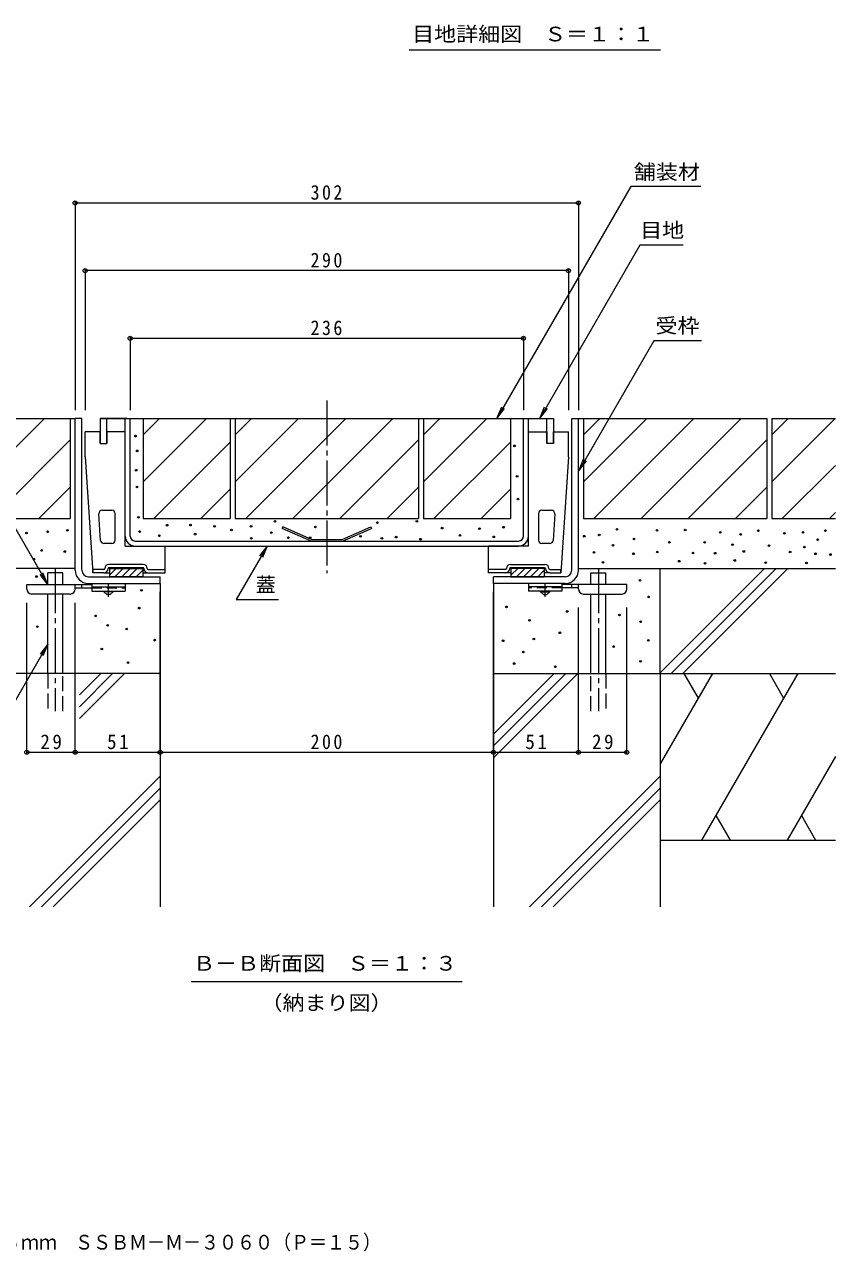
# Model space of a CAD drawing. Units: millimetres at full size, sheet at 1:3. Extents: x -1082 to 1176, y -817 to 815.
# Drawn here: x 541 to 1028, y -803 to -67 of the extents above; entities that cross this region are included whole.
import ezdxf
from ezdxf.enums import TextEntityAlignment as Align

# ---------------------------------------------------------------- set-up
doc = ezdxf.new("R2010")
doc.units = ezdxf.units.MM
doc.header["$LTSCALE"] = 3
doc.header["$PDMODE"] = 32
doc.header["$PDSIZE"] = 2.4
for name, pattern in [('CHAIN1', [8, 5, -1, 1, -1]), ('CHAIN2', [12, 9, -1, 1, -1]), ('DASHED1', [1.8, 1.2, -0.6]), ('DASHED2', [3, 2, -1]), ('DASHED3', [4, 3, -1])]:
    doc.linetypes.add(name, pattern=pattern)
for name, color, linetype, lineweight in [('B-0_芯', 7, 'CHAIN2', 18), ('B-1_躯体', 2, 'Continuous', 18), ('B-2_仕上', 3, 'Continuous', 18), ('B-3_SINBORU2', 4, 'Continuous', 18), ('B-4_その他', 7, 'Continuous', 18), ('B-5_文字', 7, 'Continuous', 18), ('B-6_寸法', 6, 'Continuous', 18), ('B-9_HAISEN2', 4, 'Continuous', 18), ('B-A_HAISEN3', 6, 'Continuous', 18), ('B-E_補助線', 7, 'Continuous', 18), ('F-5_F-5ﾚｲﾔ', 2, 'Continuous', 18)]:
    doc.layers.add(name, color=color, linetype=linetype, lineweight=lineweight)
doc.styles.add('ＭＳ ゴシック', font='')
doc.styles.get('ＭＳ ゴシック').set_extended_font_data('MS Gothic')

msp = doc.modelspace()

# ---------------------------------------------------------------- linework, layer by layer
at = {"layer": 'B-0_芯'}
msp.add_line((722.691, -292.809), (722.691, -396.319), dxfattribs=at)
at = {"layer": 'B-1_躯体'}
for p, q in [((575.691, -303.606), (571.691, -303.606)), ((571.691, -394.607), (571.691, -303.606)), ((575.691, -394.606), (575.691, -303.606)), ((869.691, -303.606), (873.691, -303.606)), ((869.691, -394.606), (869.691, -303.606)), ((873.691, -394.607), (873.691, -303.606)), ((579.691, -398.606), (622.691, -398.606)), ((865.691, -398.606), (822.691, -398.606)), ((822.691, -402.607), (822.691, -398.606)), ((865.691, -402.607), (822.691, -402.607))]:
    msp.add_line(p, q, dxfattribs=at)
msp.add_lwpolyline([(579.691, -402.607), (622.691, -402.607), (622.691, -398.606)], dxfattribs=at)
for centre, radius, start, end in [((579.691, -394.607), 8, 180, 270), ((579.691, -394.606), 4, 180, 270), ((865.691, -394.606), 4, 270, 0), ((865.691, -394.607), 8, 270, 0)]:
    msp.add_arc(centre, radius, start, end, dxfattribs=at)
at = {"layer": 'B-2_仕上'}
for p, q in [((586.691, -303.606), (858.691, -303.606)), ((601.691, -311.606), (601.691, -303.606)), ((604.691, -374.106), (604.691, -303.606)), ((840.691, -374.106), (840.691, -303.606)), ((843.691, -311.606), (843.691, -303.606)), ((713.249, -377.106), (695.938, -369.522)), ((732.132, -377.106), (749.443, -369.522)), ((607.691, -377.106), (837.691, -377.106)), ((607.691, -380.106), (837.691, -380.106)), ((713.459, -376.106), (731.923, -376.106))]:
    msp.add_line(p, q, dxfattribs=at)
at = {"layer": 'B-2_仕上', "linetype": 'DASHED1'}
for p, q in [((601.691, -374.106), (601.691, -311.606)), ((843.691, -374.106), (843.691, -311.606))]:
    msp.add_line(p, q, dxfattribs=at)
at = {"layer": 'B-2_仕上'}
for points in [[(713.459, -376.106), (696.339, -368.606), (695.938, -369.522)], [(731.923, -376.106), (749.042, -368.606), (749.443, -369.522)]]:
    msp.add_lwpolyline(points, dxfattribs=at)
for centre, radius, start, end in [((607.691, -374.106), 6, 180, 270), ((607.691, -374.106), 3, 180, 270), ((837.691, -374.106), 6, 270, 0), ((837.691, -374.106), 3, 270, 0)]:
    msp.add_arc(centre, radius, start, end, dxfattribs=at)
at = {"layer": 'B-3_SINBORU2'}
for p, q in [((602.691, -303.606), (586.691, -303.606)), ((842.691, -303.606), (858.691, -303.606)), ((577.691, -326.606), (577.691, -311.606)), ((590.691, -311.606), (590.691, -318.606)), ((601.691, -311.606), (590.691, -311.606)), ((601.691, -380.106), (601.691, -311.606)), ((843.691, -380.106), (843.691, -311.606)), ((843.691, -311.606), (854.691, -311.606)), ((854.691, -311.606), (854.691, -318.606)), ((867.691, -326.606), (867.691, -311.606)), ((586.691, -318.606), (590.691, -318.606)), ((858.691, -318.606), (854.691, -318.606)), ((577.691, -326.606), (582.191, -396.106)), ((867.691, -326.606), (863.191, -396.106)), ((587.909, -358.606), (593.691, -358.606)), ((595.691, -376.606), (595.691, -360.606)), ((849.691, -360.606), (849.691, -376.606)), ((851.691, -358.606), (857.472, -358.606)), ((586.949, -376.736), (585.913, -360.736)), ((859.468, -360.736), (858.432, -376.736)), ((593.691, -378.606), (588.945, -378.606)), ((601.691, -380.106), (625.691, -380.106)), ((625.691, -396.106), (625.691, -380.106)), ((843.691, -380.106), (819.691, -380.106)), ((856.437, -378.606), (851.691, -378.606)), ((588.941, -394.106), (582.191, -394.106)), ((582.191, -396.106), (582.191, -394.106)), ((588.941, -396.106), (582.191, -396.106)), ((588.941, -396.106), (592.191, -396.106)), ((612.441, -391.106), (591.941, -391.106)), ((612.441, -393.106), (591.941, -393.106)), ((592.191, -393.106), (592.191, -398.606)), ((592.191, -393.206), (612.191, -393.206)), ((592.191, -393.306), (612.191, -393.306)), ((592.191, -393.406), (612.191, -393.406)), ((592.191, -393.506), (612.191, -393.506)), ((592.191, -393.606), (612.191, -393.606)), ((596.234, -393.606), (592.191, -397.65)), ((600.477, -393.606), (595.477, -398.606)), ((604.719, -393.606), (599.719, -398.606)), ((608.962, -393.606), (603.962, -398.606)), ((612.191, -394.62), (608.205, -398.606)), ((612.191, -393.106), (612.191, -398.606)), ((612.191, -396.106), (625.691, -396.106)), ((615.441, -394.106), (625.691, -394.106)), ((829.941, -394.106), (819.691, -394.106)), ((832.941, -391.106), (853.441, -391.106)), ((832.941, -393.106), (853.441, -393.106)), ((833.191, -393.106), (833.191, -398.606)), ((853.191, -393.206), (833.191, -393.206)), ((853.191, -393.306), (833.191, -393.306)), ((853.191, -393.406), (833.191, -393.406)), ((853.191, -393.506), (833.191, -393.506)), ((837.234, -393.606), (833.191, -397.65)), ((853.191, -393.606), (833.191, -393.606)), ((841.477, -393.606), (836.477, -398.606)), ((845.719, -393.606), (840.719, -398.606)), ((849.962, -393.606), (844.962, -398.606)), ((853.191, -394.62), (849.205, -398.606)), ((853.191, -393.106), (853.191, -398.606)), ((856.441, -396.106), (853.191, -396.106)), ((856.441, -394.106), (863.191, -394.106)), ((856.441, -396.106), (863.191, -396.106)), ((863.191, -396.106), (863.191, -394.106)), ((612.191, -398.606), (592.191, -398.606)), ((833.191, -398.606), (853.191, -398.606))]:
    msp.add_line(p, q, dxfattribs=at)
for points in [[(586.691, -318.606), (586.691, -311.606), (577.691, -311.606)], [(858.691, -318.606), (858.691, -311.606), (867.691, -311.606)], [(833.191, -396.106), (819.691, -396.106), (819.691, -380.106)]]:
    msp.add_lwpolyline(points, dxfattribs=at)
for centre, radius, start, end in [((587.909, -360.606), 2, 90, 183.7046), ((593.691, -360.606), 2, 0, 90), ((851.691, -360.606), 2, 90, 180), ((857.472, -360.606), 2, 356.2954, 90), ((588.945, -376.606), 2, 183.7046, 270), ((593.691, -376.606), 2, 270, 0), ((851.691, -376.606), 2, 180, 270), ((856.437, -376.606), 2, 270, 356.2954), ((588.941, -393.606), 2.5, 270, 0), ((588.941, -393.606), 0.5, 270, 0), ((591.941, -393.606), 2.5, 90, 180), ((591.941, -393.606), 0.5, 90, 180), ((612.441, -393.606), 2.5, 0, 90), ((612.441, -393.606), 0.5, 0, 90), ((615.441, -393.606), 2.5, 180, 270), ((615.441, -393.606), 0.5, 180, 270), ((829.941, -393.606), 0.5, 270, 0), ((829.941, -393.606), 2.5, 270, 0), ((832.941, -393.606), 2.5, 90, 180), ((832.941, -393.606), 0.5, 90, 180), ((853.441, -393.606), 2.5, 0, 90), ((853.441, -393.606), 0.5, 0, 90), ((856.441, -393.606), 2.5, 180, 270), ((856.441, -393.606), 0.5, 180, 270)]:
    msp.add_arc(centre, radius, start, end, dxfattribs=at)
at = {"layer": 'B-4_その他'}
for p, q in [((571.691, -173.348), (571.691, -298.606)), ((571.691, -174.248), (873.691, -174.248)), ((873.691, -173.348), (873.691, -298.606)), ((577.691, -213.984), (577.691, -298.606)), ((867.691, -214.884), (577.691, -214.884)), ((867.691, -213.984), (867.691, -298.606)), ((604.691, -254.567), (604.691, -298.606)), ((604.691, -255.467), (840.691, -255.467)), ((840.691, -254.567), (840.691, -298.606)), ((622.691, -504.754), (622.691, -407.607)), ((822.691, -504.754), (822.691, -407.607)), ((542.691, -504.754), (542.691, -414.106)), ((571.691, -504.754), (571.691, -414.106)), ((873.691, -504.754), (873.691, -416.906)), ((902.691, -504.754), (902.691, -416.906)), ((542.691, -503.854), (571.691, -503.854)), ((571.691, -503.854), (622.691, -503.854)), ((622.691, -503.854), (822.691, -503.854)), ((822.691, -503.854), (873.691, -503.854)), ((873.691, -503.854), (902.691, -503.854))]:
    msp.add_line(p, q, dxfattribs=at)
for p in [(571.691, -174.248), (873.691, -174.248), (577.691, -214.884), (867.691, -214.884), (604.691, -255.467), (840.691, -255.467), (542.691, -503.854), (571.691, -503.854), (622.691, -503.854), (822.691, -503.854), (873.691, -503.854), (902.691, -503.854)]:
    msp.add_point(p, dxfattribs=at)
at = {"layer": 'B-5_文字'}
for p, q in [((905.094, -164.402), (824.756, -303.552)), ((947.019, -164.402), (905.094, -164.402)), ((936.52, -199.687), (910.519, -199.687)), ((947.516, -256.934), (918.919, -256.934)), ((824.756, -303.552), (827.626, -296.622)), ((824.756, -303.552), (829.322, -297.601)), ((850.52, -303.608), (855.086, -297.658)), ((873.893, -334.92), (878.458, -328.97)), ((555.232, -403.106), (514.823, -333.116)), ((686.92, -380.106), (668.372, -412.233)), ((686.92, -380.106), (682.355, -386.057)), ((686.92, -380.106), (684.05, -387.035)), ((555.232, -403.106), (550.667, -397.156)), ((555.232, -403.106), (552.362, -396.177)), ((668.372, -412.233), (693.713, -412.233)), ((555.232, -438.992), (514.846, -508.943)), ((555.232, -438.992), (550.667, -444.943)), ((555.232, -438.992), (552.362, -445.922)), ((641.38, -641.465), (803.994, -641.465))]:
    msp.add_line(p, q, dxfattribs=at)
for points in [[(910.519, -199.687), (850.52, -303.608), (853.39, -296.679)], [(918.919, -256.934), (873.893, -334.92), (876.763, -327.991)]]:
    msp.add_lwpolyline(points, dxfattribs=at)
at = {"layer": 'B-6_寸法'}
for p, q in [((571.691, -393.606), (417.491, -393.606)), ((555.232, -403.106), (555.232, -396.106)), ((873.691, -393.606), (1027.891, -393.606)), ((881.149, -396.106), (890.149, -396.106)), ((881.149, -403.106), (881.149, -396.106)), ((890.149, -403.106), (890.149, -396.106)), ((922.691, -456.606), (922.691, -393.606)), ((922.691, -456.169), (985.253, -393.606)), ((929.324, -456.606), (992.324, -393.606)), ((936.395, -456.606), (999.395, -393.606)), ((622.691, -402.607), (622.691, -596.606)), ((822.691, -402.607), (822.691, -596.606)), ((555.232, -456.606), (555.232, -408.906)), ((564.232, -456.606), (564.232, -408.906)), ((881.149, -456.606), (881.149, -408.906)), ((890.149, -456.606), (890.149, -408.906)), ((574.244, -469.416), (587.053, -456.606)), ((574.244, -476.487), (594.124, -456.606)), ((574.244, -483.558), (601.195, -456.606)), ((822.691, -492.987), (859.071, -456.606)), ((822.691, -500.058), (866.142, -456.606)), ((822.691, -507.129), (873.213, -456.606)), ((954.022, -456.606), (922.691, -510.874)), ((922.691, -456.606), (922.691, -596.606)), ((936.975, -456.606), (945.498, -471.37)), ((1005.324, -456.606), (947.589, -556.606)), ((988.277, -456.606), (996.801, -471.37)), ((1027.891, -506.378), (998.891, -556.606)), ((544.333, -596.606), (622.691, -518.249)), ((844.333, -596.606), (922.691, -518.249)), ((551.404, -596.606), (622.691, -525.32)), ((851.404, -596.606), (922.691, -525.32)), ((558.475, -596.606), (622.691, -532.391)), ((858.475, -596.606), (922.691, -532.391)), ((956.113, -541.843), (964.637, -556.606)), ((1007.415, -541.843), (1015.939, -556.606)), ((922.691, -556.606), (1027.891, -556.606))]:
    msp.add_line(p, q, dxfattribs=at)
at = {"layer": 'B-6_寸法', "linetype": 'CHAIN2'}
for p, q in [((559.732, -393.321), (559.732, -479.273)), ((885.649, -393.321), (885.649, -479.273))]:
    msp.add_line(p, q, dxfattribs=at)
at = {"layer": 'B-6_寸法', "linetype": 'DASHED3'}
for p, q in [((555.232, -456.606), (555.232, -479.273)), ((564.232, -479.273), (564.232, -456.606)), ((881.149, -479.273), (881.149, -456.606)), ((890.149, -456.606), (890.149, -479.273))]:
    msp.add_line(p, q, dxfattribs=at)
at = {"layer": 'B-6_寸法'}
for points in [[(564.232, -403.106), (564.232, -396.106), (555.232, -396.106)], [(622.691, -456.606), (522.691, -456.606), (417.491, -456.606)], [(822.691, -456.606), (922.691, -456.606), (1027.891, -456.606)]]:
    msp.add_lwpolyline(points, dxfattribs=at)
at = {"layer": 'B-9_HAISEN2'}
for p, q in [((542.691, -405.906), (542.691, -403.106)), ((542.691, -403.106), (581.691, -403.106)), ((571.691, -405.906), (571.691, -403.106)), ((575.691, -405.106), (575.691, -403.106)), ((902.691, -403.106), (863.691, -403.106)), ((869.691, -405.106), (869.691, -403.106)), ((873.691, -405.906), (873.691, -403.106)), ((902.691, -405.906), (902.691, -403.106)), ((568.691, -408.906), (545.691, -408.906)), ((571.686, -405.106), (581.691, -405.106)), ((873.696, -405.106), (863.691, -405.106)), ((876.691, -408.906), (899.691, -408.906))]:
    msp.add_line(p, q, dxfattribs=at)
at = {"layer": 'B-9_HAISEN2', "color": 3}
for p, q in [((581.691, -402.607), (601.691, -402.607)), ((581.691, -402.607), (581.691, -407.107)), ((581.691, -404.607), (601.691, -404.607)), ((601.691, -402.607), (601.691, -407.107)), ((843.691, -402.607), (843.691, -407.107)), ((863.691, -402.607), (843.691, -402.607)), ((863.691, -404.607), (843.691, -404.607)), ((863.691, -402.607), (863.691, -407.107)), ((581.691, -407.107), (601.691, -407.107)), ((863.691, -407.107), (843.691, -407.107))]:
    msp.add_line(p, q, dxfattribs=at)
at = {"layer": 'B-9_HAISEN2', "linetype": 'CHAIN1'}
for p, q in [((591.691, -410.654), (591.691, -402.607)), ((853.691, -410.654), (853.691, -402.607))]:
    msp.add_line(p, q, dxfattribs=at)
at = {"layer": 'B-9_HAISEN2', "color": 3, "linetype": 'DASHED2'}
for p, q in [((581.691, -405.107), (601.691, -405.107)), ((863.691, -405.107), (843.691, -405.107))]:
    msp.add_line(p, q, dxfattribs=at)
at = {"layer": 'B-9_HAISEN2', "color": 2}
for p, q in [((588.941, -407.606), (588.941, -407.107)), ((590.691, -409.106), (588.941, -407.606)), ((594.441, -407.606), (588.941, -407.606)), ((592.691, -409.106), (590.691, -409.106)), ((594.441, -407.606), (592.691, -409.106)), ((594.441, -407.606), (594.441, -407.107)), ((850.941, -407.606), (850.941, -407.107)), ((850.941, -407.606), (852.691, -409.106)), ((850.941, -407.606), (856.441, -407.606)), ((852.691, -409.106), (854.69, -409.106)), ((854.69, -409.106), (856.441, -407.606)), ((856.441, -407.606), (856.441, -407.107))]:
    msp.add_line(p, q, dxfattribs=at)
at = {"layer": 'B-9_HAISEN2'}
for centre, start, end in [((545.691, -405.906), 180, 270), ((568.691, -405.906), 270, 0), ((876.691, -405.906), 180, 270), ((899.691, -405.906), 270, 0)]:
    msp.add_arc(centre, 3, start, end, dxfattribs=at)
at = {"layer": 'B-A_HAISEN3'}
for p, q in [((590.691, -303.606), (586.691, -303.606)), ((586.691, -303.606), (586.691, -318.606)), ((590.691, -318.606), (590.691, -303.606)), ((858.691, -303.606), (858.691, -318.606)), ((586.691, -318.606), (590.691, -318.606)), ((858.691, -318.606), (854.691, -318.606))]:
    msp.add_line(p, q, dxfattribs=at)
msp.add_lwpolyline([(854.691, -318.606), (854.691, -303.606), (858.691, -303.606)], dxfattribs=at)
at = {"layer": 'B-E_補助線', "color": 2}
for p, q in [((458.691, -303.606), (568.691, -303.606)), ((526.701, -330.189), (553.284, -303.606)), ((568.691, -303.606), (568.691, -363.606)), ((568.691, -303.606), (571.691, -303.606)), ((612.56, -303.606), (612.56, -363.606)), ((612.56, -303.606), (664.691, -303.606)), ((612.56, -313.346), (622.3, -303.606)), ((612.56, -341.631), (650.585, -303.606)), ((664.691, -303.606), (664.691, -363.606)), ((667.691, -313.346), (677.431, -303.606)), ((667.691, -341.631), (705.715, -303.606)), ((667.691, -303.606), (777.691, -303.606)), ((673.999, -363.606), (733.999, -303.606)), ((702.284, -363.606), (762.284, -303.606)), ((777.691, -303.606), (777.691, -363.606)), ((780.691, -303.606), (780.691, -363.606)), ((780.691, -303.606), (832.821, -303.606)), ((780.691, -313.346), (790.431, -303.606)), ((780.691, -341.631), (818.715, -303.606)), ((832.821, -303.606), (832.821, -363.606)), ((873.691, -303.606), (986.691, -303.606)), ((876.691, -313.347), (886.431, -303.606)), ((876.691, -341.631), (914.715, -303.606)), ((882.999, -363.606), (942.999, -303.606)), ((911.284, -363.606), (971.284, -303.606)), ((986.691, -303.606), (986.691, -363.606)), ((989.691, -313.347), (999.431, -303.606)), ((989.691, -303.606), (989.691, -363.606)), ((989.691, -303.606), (1027.891, -303.606)), ((989.691, -341.631), (1027.715, -303.606)), ((521.568, -363.606), (568.691, -316.484)), ((730.568, -363.606), (777.691, -316.483)), ((939.568, -363.606), (986.691, -316.484)), ((618.869, -363.606), (664.691, -317.785)), ((786.999, -363.606), (832.821, -317.785)), ((995.999, -363.606), (1027.891, -331.715)), ((549.852, -363.606), (568.691, -344.768)), ((758.852, -363.606), (777.691, -344.768)), ((967.852, -363.606), (986.691, -344.768)), ((647.153, -363.606), (664.691, -346.069)), ((815.284, -363.606), (832.821, -346.069)), ((1024.284, -363.606), (1027.891, -359.999)), ((458.691, -363.606), (568.691, -363.606)), ((612.56, -363.606), (664.691, -363.606)), ((780.691, -363.606), (832.821, -363.606)), ((989.691, -363.606), (1027.891, -363.606))]:
    msp.add_line(p, q, dxfattribs=at)
for points in [[(667.691, -303.606), (667.691, -363.606), (777.691, -363.606)], [(876.691, -303.606), (876.691, -363.606), (986.691, -363.606)]]:
    msp.add_lwpolyline(points, dxfattribs=at)
at = {"layer": 'B-E_補助線'}
for centre in [(607.902, -314.158), (608.926, -323.029), (835.318, -320.044), (608.244, -334.629), (836.853, -338.297), (608.755, -344.694), (837.365, -351.944), (609.646, -362.94), (626.838, -367.639), (640.849, -367.55), (655.345, -368.287), (677.256, -368.321), (691.586, -365.251), (752.999, -366.103), (776.711, -365.251), (542.474, -372.314), (555.168, -371.561), (567.039, -370.722), (610.383, -371.416), (622.232, -373.951), (643.674, -372.955), (665.485, -370.539), (677.427, -375.486), (689.368, -372.074), (699.604, -375.145), (712.739, -375.145), (715.81, -368.662), (742.934, -374.292), (755.728, -375.469), (764.258, -374.786), (791.892, -369.362), (802.58, -373.784), (814.335, -369.686), (822.865, -374.633), (828.665, -368.833), (877.113, -374.247), (886.124, -373.476), (896.788, -370.082), (907.023, -375.882), (920.784, -370.651), (937.73, -370.537), (958.769, -371.902), (971.052, -373.153), (981.629, -370.992), (997.266, -372.47), (1008.411, -371.902), (1021.831, -370.878), (551.572, -382.777), (778.929, -375.998), (894.399, -379.635), (928.176, -377.816), (949.444, -377.929), (966.162, -379.294), (987.997, -379.863), (1009.208, -380.773), (1017.168, -376.337), (546.971, -387.926), (565.482, -383.41), (883.027, -383.928), (888.388, -389.924), (906.682, -384.753), (921.012, -383.729), (934.108, -389.196), (942.392, -384.298), (949.642, -390.416), (955.699, -384.412), (967.505, -388.752), (972.871, -383.388), (986.034, -390.083), (1000.678, -383.729), (1010.555, -390.305), (1015.917, -384.753), (1024.902, -385.208), (548.506, -398.417), (910.606, -400.659), (611.453, -406.714), (915.849, -410.645), (610.131, -417.384), (830.47, -416.636), (866.918, -419.382), (583.996, -422.009), (844.33, -424.681), (898.261, -421.487), (911.037, -425.541), (548.984, -428.459), (591.182, -427.722), (602.607, -429.933), (862.511, -432.175), (587.681, -441.911), (619.376, -436.567), (828.482, -436.966), (846.91, -435.86), (894.821, -440.406), (915.583, -436.72), (840.644, -443.723), (910.914, -449.251), (603.345, -450.019), (835.116, -450.602), (859.809, -452.568)]:
    msp.add_circle(centre, 0.5, dxfattribs=at)
at = {"layer": 'F-5_F-5ﾚｲﾔ', "color": 7}
msp.add_line((923.002, -82.567), (772.068, -82.567), dxfattribs=at)

# ---------------------------------------------------------------- texts
at = {"layer": 'B-4_その他', "color": 2, "char_height": 8.798, "attachment_point": 7, "style": 'ＭＳ ゴシック'}
for s, insert in [('\\T1.27;\\W0.9;302', (712.941, -172.448)), ('\\T1.27;\\W0.9;290', (712.941, -213.084)), ('\\T1.27;\\W0.9;236', (712.941, -253.667)), ('\\T1.27;\\W0.95;29', (550.816, -502.054)), ('\\T1.27;\\W0.95;51', (590.816, -502.054)), ('\\T1.27;\\W0.9;200', (712.941, -502.054)), ('\\T1.27;\\W0.95;51', (841.816, -502.054)), ('\\T1.27;\\W0.95;29', (881.816, -502.054))]:
    msp.add_mtext(s, dxfattribs=dict(at, insert=insert))
at = {"layer": 'B-5_文字', "color": 2, "style": 'ＭＳ ゴシック', "width": 1.1}
for s, p in [('舗装材', (906.942, -162.726)), ('目地', (910.658, -197.679)), ('受枠', (919.921, -254.926)), ('Ｂ－Ｂ断面図\u3000Ｓ＝１：３', (642.449, -637.508)), ('（納まり図）', (682.937, -661.188))]:
    msp.add_text(s, height=8.798, dxfattribs=at).set_placement(p, align=Align.BOTTOM_LEFT)
at = {"layer": 'B-5_文字', "color": 2, "style": 'ＭＳ ゴシック'}
msp.add_text('蓋', height=8.798, dxfattribs=at).set_placement((680.026, -410.352), align=Align.BOTTOM_LEFT)
at = {"layer": 'F-5_F-5ﾚｲﾔ', "style": 'ＭＳ ゴシック'}
for s, width, p in [('目地詳細図\u3000Ｓ＝１：１', 1.1, (773.878, -79.988)), ('ステンレス製蓋 側溝用 インターロッキングブロック用 充填深さ６５ｍｍ\u3000ＳＳＢＭ－Ｍ－３０６０（Ｐ＝１５）', 0.9, (199.019, -804.823))]:
    msp.add_text(s, height=8.798, dxfattribs=dict(at, width=width)).set_placement(p, align=Align.BOTTOM_LEFT)

doc.saveas('drawing.dxf')
